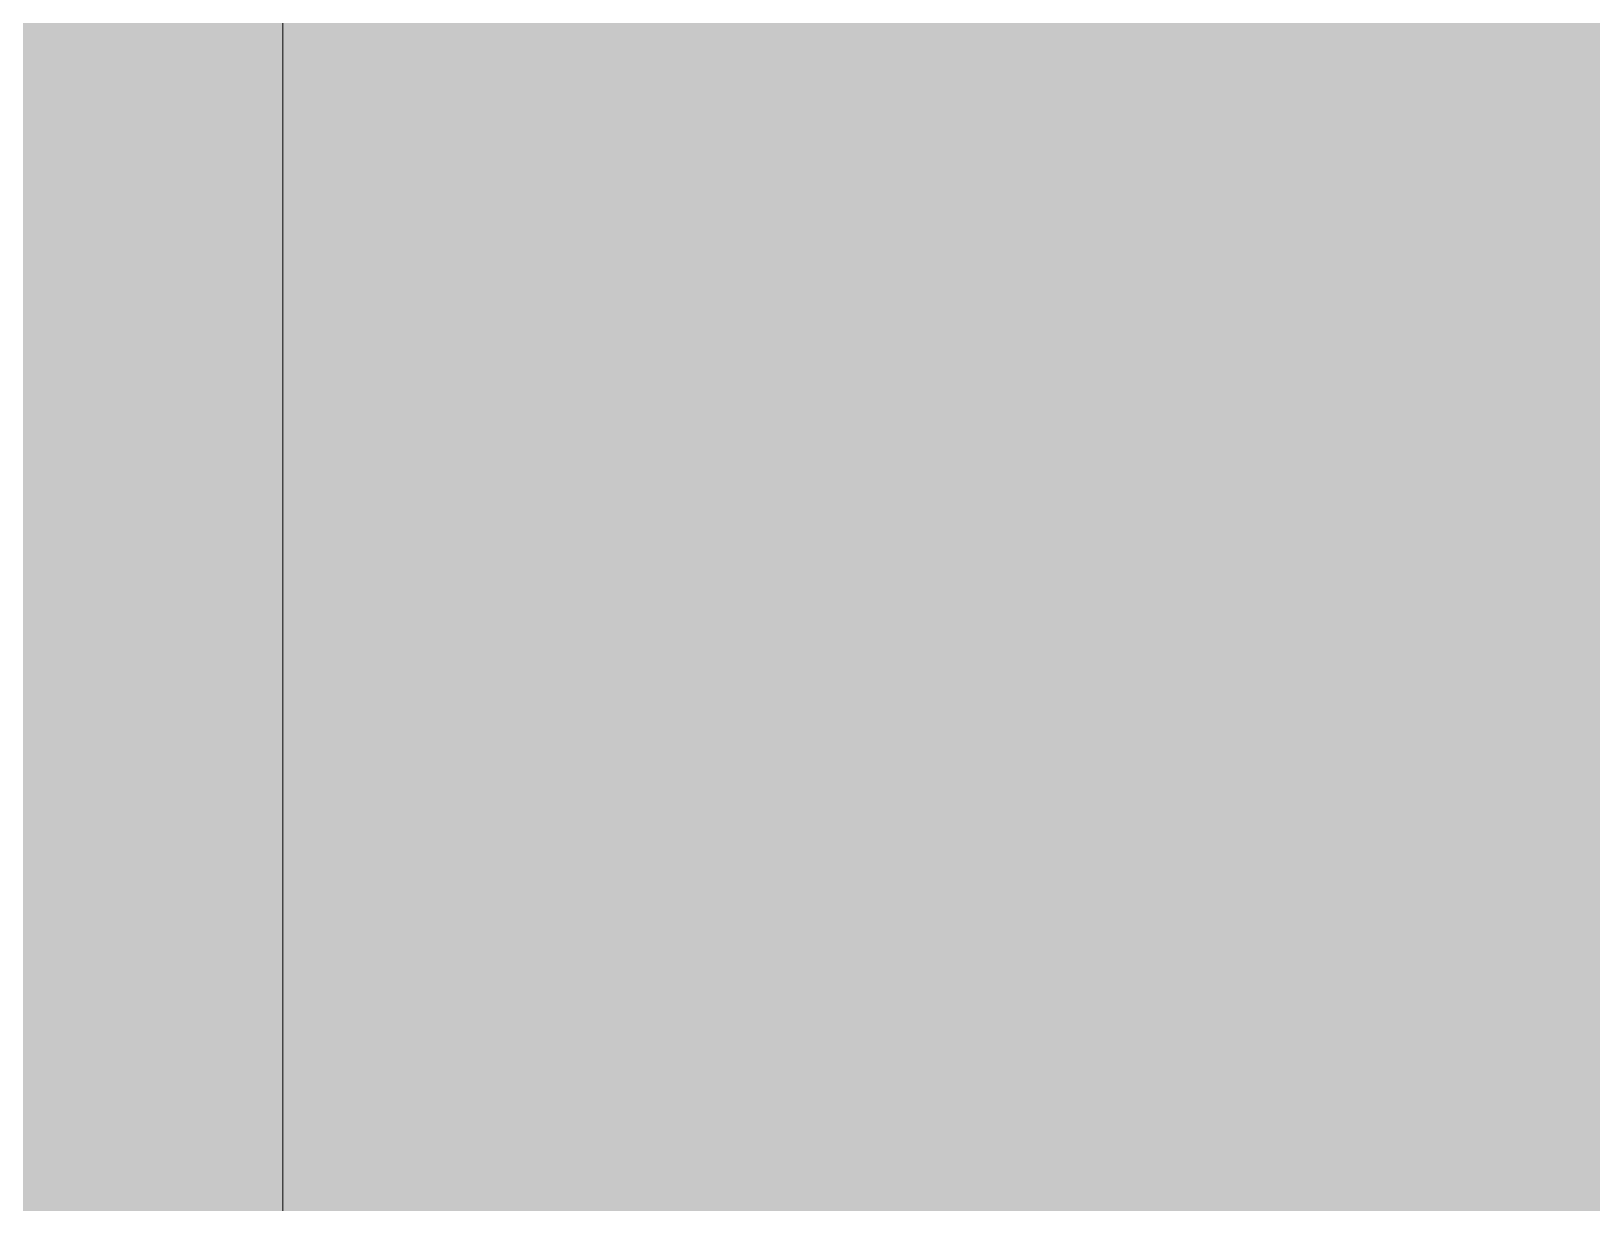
# Model space of a CAD drawing. Header units: inches. Extents: x 224 to 2249, y -2447 to -36.
# Drawn here: x 409.507 to 411.677, y -2130.618 to -2128.988 of the extents above; entities that cross this region are included whole.
import ezdxf

# ---------------------------------------------------------------- set-up
doc = ezdxf.new("R2010")
doc.units = ezdxf.units.IN
doc.header["$MEASUREMENT"] = 0
for name, color, linetype, lineweight in [('A-COLS', 52, 'Continuous', 13), ('A-WALL-PATT', 111, 'Continuous', 13), ('I-WALL', 2, 'Continuous', 13)]:
    doc.layers.add(name, color=color, linetype=linetype, lineweight=lineweight)

# ---------------------------------------------------------------- blocks, each defined once
blk = doc.blocks.new('Columns 31 - Columns 4-5096450-Level 4 REFLECTED CEILING')
at = {"layer": 'A-COLS', "lineweight": 9}
blk.add_hatch(color=7, dxfattribs=at).paths.add_polyline_path([(1378.8034, -849.2873), (1386.1165, -851.6635), (1392.7793, -828.4454), (1386.2633, -826.3282)], flags=0)

msp = doc.modelspace()

# ---------------------------------------------------------------- hatches: boundary and pattern name
at = {"layer": 'A-WALL-PATT', "lineweight": 9}
h = msp.add_hatch(color=7, dxfattribs=at)
h.paths.add_polyline_path([(413.3566, -2426.8905), (413.3566, -2292.2644), (409.8566, -2292.2644), (409.8566, -2426.8905)], flags=0)
h.paths.add_polyline_path([(409.8566, -2252.2644), (413.3566, -2252.2644), (413.3566, -2240.7019), (409.8566, -2240.7019), (409.8566, -2247.1405)], flags=0)
h.paths.add_polyline_path([(413.3566, -2200.7019), (413.3566, -1996.7644), (409.8566, -1996.7644), (409.8566, -2107.68), (410.127, -2107.68), (410.9651, -2131.8206), (409.8566, -2131.8206), (409.8566, -2200.7019)], flags=0)
h.paths.add_polyline_path([(413.3566, -1956.7644), (413.3566, -1952.8582), (409.8566, -1952.8582), (409.8566, -1956.7644), (411.3945, -1956.7644)], flags=0)

# ---------------------------------------------------------------- linework, layer by layer
at = {"layer": 'I-WALL', "color": 8, "lineweight": 20}
msp.add_line((409.8566, -2200.7019), (409.8566, -2099.8905), dxfattribs=at)

# ---------------------------------------------------------------- block references
at = {"layer": 'A-COLS', "lineweight": 9, "rotation": 18.00000000000044}
msp.add_blockref('Columns 31 - Columns 4-5096450-Level 4 REFLECTED CEILING', (-1170.4885, -1750.1741), dxfattribs=at)

doc.saveas('drawing.dxf')
